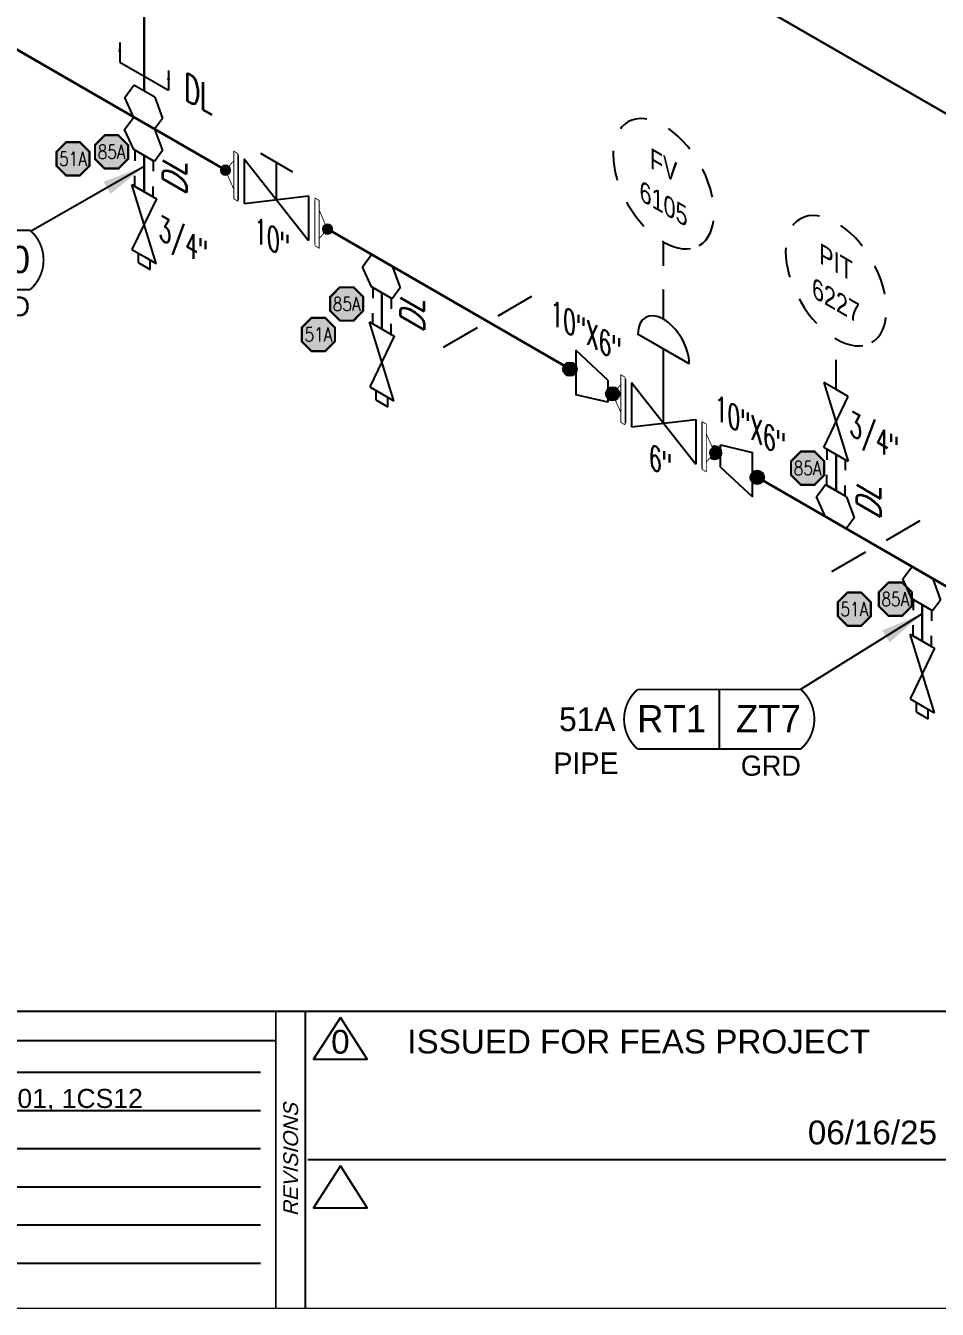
# Model space of a CAD drawing. Header units: inches. Extents: x 0.1 to 17.4, y 0.1 to 11.4.
# Drawn here: x 6.45 to 10.28, y 0.25 to 5.65 of the extents above; entities that cross this region are included whole.
import ezdxf
from ezdxf.enums import TextEntityAlignment as Align

# ---------------------------------------------------------------- set-up
doc = ezdxf.new("R2010")
doc.units = ezdxf.units.IN
doc.header["$MEASUREMENT"] = 0
doc.linetypes.add('HIDDEN2', pattern=[0.1875, 0.125, -0.0625])
for name, color, linetype in [('BORDER', 3, 'Continuous'), ('BORDERTEXT', 7, 'Continuous'), ('COMP', 1, 'Continuous'), ('DL', 20, 'Continuous'), ('FITTINGS', 4, 'Continuous'), ('PART_PCML', 7, 'Continuous'), ('PART_SelectedCML_RT', 132, 'Continuous'), ('PIPE-ANNO', 150, 'HIDDEN2'), ('TEXT', 7, 'Continuous'), ('WELD POINTS', 41, 'Continuous')]:
    doc.layers.add(name, color=color, linetype=linetype)
doc.layers.add('PIPE', color=7, linetype='Continuous', lineweight=30)
doc.styles.add('CMLPAS', font='')
doc.styles.add('FEASStandard', font='arial.ttf')
doc.styles.add('ISO30', font='simplex.shx', dxfattribs={"width": 0.85, "oblique": 30, "height": 0.075})
doc.styles.add('PART_Standard', font='romans', dxfattribs={"width": 0.8, "height": 0.09})
doc.styles.add('Richmond', font='arial.ttf')
doc.styles.add('SIMPLEX', font='ROMANS')
doc.styles.get("Standard").update_dxf_attribs({"font": 'arial.ttf'})
doc.styles.get('CMLPAS').set_extended_font_data('Cordia New')
doc.dimstyles.new('Richmond', dxfattribs={"dimtxt": 0.18, "dimasz": 0.18, "dimexe": 0.18, "dimexo": 0.0625, "dimgap": 0.09, "dimtad": 0, "dimtih": 1, "dimtoh": 1, "dimdec": 4, "dimzin": 0, "dimdsep": 46, "dimtxsty": 'Richmond', "dimcen": 0.09, "dimadec": 0, "dimazin": 0, "dimtfac": 1, "dimtdec": 4, "dimtofl": 0, "dimtmove": 0, "dimatfit": 3, "dimfxl": 1, "dimtolj": 1, "dimtzin": 0, "dimarcsym": 0})
doc.dimstyles.get("Standard").update_dxf_attribs({"dimtxt": 0.18, "dimasz": 0.18, "dimexe": 0.18, "dimexo": 0.0625, "dimgap": 0.09, "dimtad": 0, "dimtih": 1, "dimtoh": 1, "dimdec": 4, "dimzin": 0, "dimdsep": 46, "dimtxsty": 'Standard', "dimcen": 0.09, "dimadec": 0, "dimazin": 0, "dimtfac": 1, "dimtdec": 4, "dimtofl": 0, "dimtmove": 0, "dimatfit": 3, "dimfxl": 1, "dimtolj": 1, "dimtzin": 0, "dimarcsym": 0})

# ---------------------------------------------------------------- blocks, each defined once
blk = doc.blocks.new('Border')
blk.add_line((5.4322, 1.2439), (7.435, 1.2439))
for points in [[(5.4296, 1.0829), (7.435, 1.0829)], [(5.1365, 0.9222), (7.435, 0.9222)], [(4.9824, 0.7615), (7.435, 0.7615)], [(4.8221, 0.6009), (7.435, 0.6009)], [(4.9467, 0.4404), (7.435, 0.4404)]]:
    blk.add_lwpolyline(points)
at = {"layer": 'BORDER'}
for p, q in [((7.625, 0.25), (7.625, 1.5)), ((7.5, 1.375), (0.25, 1.375))]:
    blk.add_line(p, q, dxfattribs=at)
at = {"layer": 'BORDER', "const_width": 0.005}
blk.add_lwpolyline([(0.25, 0.25), (17.25, 0.25), (17.25, 11.25), (0.25, 11.25)], close=True, dxfattribs=at)
at = {"layer": 'BORDER', "const_width": 0.00833}
for points in [[(17.25, 1.5), (0.25, 1.5)], [(7.5, 0.25), (7.5, 1.5)], [(7.6336, 0.875), (10.375, 0.875)]]:
    blk.add_lwpolyline(points, dxfattribs=at)
at = {"layer": 'BORDERTEXT', "style": 'FEASStandard', "oblique": 15}
blk.add_text('REVISIONS', height=0.0625, rotation=90, dxfattribs=at).set_placement((7.5625, 0.875), align=Align.MIDDLE)
blk = doc.blocks.new('BORDER TEXT')
at = {"layer": 'BORDERTEXT'}
for tag, p, height, style in [('API_PIPE_CLASS', (5.4645, 1.2542), 0.08, 'Richmond'), ('MATERIAL1', (12.263, 1.2111), 0.08, 'Richmond'), ('P&ID_#1', (0.25, 1.0831), 0.0625, 'FEASStandard'), ('LINE_#1', (1.4866, 1.0831), 0.0625, 'FEASStandard'), ('CVX_PIPE_SPEC', (5.4619, 1.0932), 0.08, 'Richmond'), ('MATERIAL2', (12.263, 1.0395), 0.08, 'Richmond'), ('P&ID_#2', (0.25, 0.9224), 0.0625, 'FEASStandard'), ('LINE_#2', (1.4866, 0.9224), 0.0625, 'FEASStandard'), ('OP_TEMP', (5.1687, 0.9325), 0.08, 'Richmond'), ('MATERIAL3', (12.263, 0.868), 0.08, 'Richmond'), ('P&ID_#3', (0.25, 0.7617), 0.0625, 'FEASStandard'), ('LINE_#3', (1.4866, 0.7617), 0.0625, 'FEASStandard'), ('FROM', (5.0146, 0.7718), 0.08, 'Richmond'), ('MATERIAL4', (12.263, 0.6965), 0.08, 'Richmond'), ('P&ID_#4', (0.25, 0.601), 0.0625, 'FEASStandard'), ('LINE_#4', (1.4866, 0.601), 0.0625, 'FEASStandard'), ('TO', (4.8543, 0.6112), 0.08, 'Richmond'), ('MATERIAL5', (12.263, 0.5249), 0.08, 'Richmond'), ('P&ID_#5', (0.25, 0.4403), 0.0625, 'FEASStandard'), ('LINE_#5', (1.4866, 0.4403), 0.0625, 'FEASStandard'), ('MISC', (4.9789, 0.4506), 0.08, 'Richmond'), ('INSULATION', (12.9278, 0.4142), 0.0625, 'FEASStandard'), ('P&ID_#6', (0.25, 0.2796), 0.0625, 'FEASStandard'), ('LINE_#6', (1.4866, 0.2796), 0.0625, 'FEASStandard'), ('PWHT', (12.9278, 0.2806), 0.0625, 'FEASStandard')]:
    blk.add_attdef(tag, p, '', height=height, dxfattribs=dict(at, style=style))
at = {"layer": 'BORDERTEXT', "style": 'FEASStandard'}
for tag, p in [('DR.BY', (11.075, 0.5625)), ('DR.BY_DATE', (11.95, 0.5625)), ('CHK_BY', (11.075, 0.3542)), ('CHK._BY_DATE', (11.95, 0.3542))]:
    blk.add_attdef(tag, text='', height=0.1, dxfattribs=at).set_placement(p, align=Align.MIDDLE_CENTER)
at = {"layer": 'BORDERTEXT', "style": 'PART_Standard', "width": 0.8}
for tag, p in [('PLANT_NUMBER', (13.9375, 0.3836)), ('SYSTEM_NUMBER', (14.8125, 0.3836)), ('CIRCUIT_NUMBER', (15.6875, 0.3836)), ('SHEET_NUMBER', (16.5, 0.3836)), ('REVISION', (17.0625, 0.3836))]:
    blk.add_attdef(tag, text='', height=0.15, dxfattribs=at).set_placement(p, align=Align.MIDDLE_CENTER)
blk = doc.blocks.new('O-let 1')
at = {"layer": 'FITTINGS', "linetype": 'ByBlock'}
for p, q in [((-0.0439, -0.0254), (0.0439, 0.0254)), ((0.0827, -0.0263), (0.0439, 0.0254)), ((-0.0439, -0.0254), (-0.0768, -0.1149)), ((0.0437, -0.1104), (0.0827, -0.0263)), ((-0.0768, -0.1149), (-0.0428, -0.1603)), ((-0.0428, -0.1603), (0.0437, -0.1104))]:
    blk.add_line(p, q, dxfattribs=at)
blk = doc.blocks.new('O-let 2')
at = {"layer": 'FITTINGS', "linetype": 'ByBlock'}
for p, q in [((11.0972, 20.3791), (11.136, 20.4308)), ((11.2238, 20.3801), (11.136, 20.4308)), ((11.1362, 20.2951), (11.0972, 20.3791)), ((11.2238, 20.3801), (11.2567, 20.2906)), ((11.2227, 20.2452), (11.1362, 20.2951)), ((11.2567, 20.2906), (11.2227, 20.2452))]:
    blk.add_line(p, q, dxfattribs=at)
blk = doc.blocks.new('Bleeder Valve 2')
at = {"layer": 'FITTINGS', "linetype": 'ByBlock'}
for p, q in [((0.051, -0.3022), (-0.0515, 0.0297)), ((-0.0515, 0.0297), (0.0515, -0.0297)), ((0.0515, -0.0297), (-0.0513, -0.2431)), ((-0.0513, -0.2431), (-0.0002, -0.2727)), ((-0.0256, -0.258), (-0.0256, -0.2976)), ((-0.0256, -0.2976), (0.0253, -0.3271)), ((-0.0002, -0.2727), (0.051, -0.3022)), ((0.0253, -0.3271), (0.0253, -0.2874))]:
    blk.add_line(p, q, dxfattribs=at)
blk = doc.blocks.new('Bleeder 2')
at = {"layer": 'PIPE', "linetype": 'Continuous'}
blk.add_line((-0.0005, -0.1353), (-0.0005, -0.2878), dxfattribs=at)
for name, p in [('O-let 2', (-11.1799, -20.4055)), ('Bleeder Valve 2', (-0.0005, -0.2878))]:
    blk.add_blockref(name, p)
blk = doc.blocks.new('2_SOCKET_SINGLE_30')
at = {"color": 0, "linetype": 'ByBlock', "lineweight": -2}
for p, q in [((0, 0.0625), (0.0541, 0.0937)), ((0, 0.0625), (0, -0.0625)), ((0, -0.0625), (0.0541, -0.0313))]:
    blk.add_line(p, q, dxfattribs=at)
blk = doc.blocks.new('DL_Vert_30')
at = {"layer": 'DL', "style": 'ISO30', "oblique": 30, "width": 0.85}
blk.add_text('DL', height=0.1, rotation=90, dxfattribs=at).set_placement((0, 0))
blk = doc.blocks.new('1_Text_330')
at = {"layer": 'TEXT', "style": 'PART_Standard', "oblique": 330, "width": 0.8}
blk.add_attdef('3/4"', (0, 0), '', height=0.09, rotation=330, dxfattribs=at)
blk = doc.blocks.new('4_SUPPORT_I-BEAM_30')
at = {"color": 0, "linetype": 'ByBlock', "lineweight": -2}
for p, q in [((-0.0435, 0.0251), (-0.1857, 0.1072)), ((0.1857, -0.1072), (0.0435, -0.0251))]:
    blk.add_line(p, q, dxfattribs=at)
blk = doc.blocks.new('2_REDUCER_THREAD_CONCENTRIC_30')
at = {"color": 0, "linetype": 'ByBlock', "lineweight": -2}
blk.add_wipeout([(0.0677, 0.0859), (-0.0677, 0.0547), (-0.0677, -0.1328), (0.0677, -0.0078)], dxfattribs=at)
for p, q in [((0.0677, 0.0859), (-0.0677, 0.0547)), ((-0.0677, -0.1328), (-0.0677, 0.0547)), ((0.0677, -0.0078), (0.0677, 0.0859)), ((0.0677, -0.0078), (-0.0677, -0.1328))]:
    blk.add_line(p, q, dxfattribs=at)
blk = doc.blocks.new('2_WELD_SINGLE_00')
at = {"linetype": 'ByBlock', "lineweight": -2}
h = blk.add_hatch(color=0, dxfattribs=at)
edge = h.paths.add_edge_path()
edge.add_arc((0, 0), 0.0286, 0, 360)
at = {"color": 0, "linetype": 'ByBlock', "lineweight": -2}
blk.add_circle((0, 0), 0.0286, dxfattribs=at)
blk = doc.blocks.new('3_VALVE_FLANGE_CONTROL-GATE_30')
at = {"color": 0, "linetype": 'ByBlock', "lineweight": -2}
blk.add_line((-0.1083, 0.25), (0.1083, 0.375), dxfattribs=at)
at = {"color": 0, "linetype": 'ByBlock', "lineweight": -2, "extrusion": (0, 0, -1)}
blk.add_ellipse((0, 0.3125), major_axis=(0.0765, 0.1326), ratio=0.57735, start_param=3.926991, end_param=7.068583, dxfattribs=at)
at = {"color": 0, "linetype": 'ByBlock', "lineweight": -2}
blk.add_wipeout([(-0.1624, -0.1875), (-0.1353, -0.1719), (0, 0), (0.1353, -0.0156), (0.1624, 0), (0.1624, 0.1875), (0.1353, 0.1719), (0, 0), (-0.1353, 0.0156), (-0.1624, 0)], dxfattribs=at)
for p, q in [((0, 0), (0, 0.3125)), ((0.1353, 0.1719), (-0.1353, -0.1719)), ((0.1353, 0.1719), (0.1353, -0.0156)), ((0.1624, 0.1875), (0.1624, 0)), ((-0.1624, 0), (-0.1624, -0.1875)), ((0.1353, -0.0156), (-0.1353, 0.0156)), ((-0.1353, 0.0156), (-0.1353, -0.1719))]:
    blk.add_line(p, q, dxfattribs=at)
blk = doc.blocks.new('AM9A04')
at = {"linetype": 'Continuous', "const_width": 0.01}
blk.add_lwpolyline([(0, -0.289), (0, 0.289), (-0.05, 0.318), (-0.05, -0.26)], close=True, dxfattribs=at)
at = {"const_width": 0.01}
blk.add_lwpolyline([(-0.05, -0.144), (-0.15, 0.087), (-0.05, 0.202)], dxfattribs=at)
blk = doc.blocks.new('4_FLANGE_WELD_SINGLE')
blk.add_wipeout([(0, 0), (0.01, -0.052), (-0.01, -0.0867), (0.01, -0.0867), (0.1101, 0.0867), (0.0901, 0.0867), (0.07, 0.052)]).dxf.layer = 'COMP'
at = {"layer": 'WELD POINTS'}
h = blk.add_hatch(color=256, dxfattribs=at)
h.dxf.hatch_style = 1
h.paths.add_polyline_path([(-0.0195, 0, 1), (0.0195, 0, 1)])
blk.add_circle((0, 0), 0.0195, dxfattribs=at)
at = {"layer": 'COMP', "xscale": -0.3466300616258731, "yscale": 0.3466300616258731, "zscale": 0.3466300616258731, "rotation": 150}
blk.add_blockref('AM9A04', (0.06, 0), dxfattribs=at)
blk = doc.blocks.new('1_ID-BUBBLE_INSTRUMENT_330')
at = {"color": 0, "linetype": 'ByBlock', "lineweight": -2, "extrusion": (0, 0, -1)}
blk.add_ellipse((0, 0), major_axis=(0.1502, -0.2601), ratio=0.57735, dxfattribs=at)
at = {"color": 0, "linetype": 'ByBlock', "lineweight": -2, "oblique": 330}
for tag, p in [('INST.TYPE', (0.0187, 0.067)), ('NUM', (0.0187, -0.0943))]:
    blk.add_attdef(tag, text='', height=0.075, rotation=330, dxfattribs=at).set_placement(p, align=Align.MIDDLE_CENTER)
blk = doc.blocks.new('3_VALVE_FLANGE_GATE_30')
at = {"color": 0, "linetype": 'ByBlock', "lineweight": -2}
blk.add_wipeout([(-0.1624, -0.1875), (-0.1353, -0.1719), (0, 0), (0.1353, -0.0156), (0.1624, 0), (0.1624, 0.1875), (0.1353, 0.1719), (0, 0), (-0.1353, 0.0156), (-0.1624, 0)], dxfattribs=at)
for p, q in [((0.1353, 0.1719), (-0.1353, -0.1719)), ((0.0677, 0.1953), (-0.0677, 0.1172)), ((0.1353, 0.1719), (0.1353, -0.0156)), ((0.1624, 0.1875), (0.1624, 0)), ((0, 0), (0, 0.1563)), ((-0.1624, 0), (-0.1624, -0.1875)), ((-0.1353, 0.0156), (-0.1353, -0.1719)), ((0.1353, -0.0156), (-0.1353, 0.0156))]:
    blk.add_line(p, q, dxfattribs=at)
blk = doc.blocks.new('DL_330')
at = {"layer": 'DL', "style": 'ISO30', "oblique": 330, "width": 0.85}
blk.add_text('DL', height=0.1, rotation=330, dxfattribs=at).set_placement((0, 0), align=Align.MIDDLE_CENTER)
blk = doc.blocks.new('PART_PCML')
blk.add_hatch(color=0).paths.add_polyline_path([(-0.0699, -0.029), (-0.029, -0.0699), (0.029, -0.0699), (0.0699, -0.029), (0.0699, 0.029), (0.029, 0.0699), (-0.029, 0.0699), (-0.0699, 0.029)])
at = {"color": 7, "const_width": 0.009}
blk.add_lwpolyline([(-0.0699, 0.029), (-0.029, 0.0699), (0.029, 0.0699), (0.0699, 0.029), (0.0699, -0.029), (0.029, -0.0699), (-0.029, -0.0699), (-0.0699, -0.029), (-0.0699, 0.029), (-0.029, 0.0699)], dxfattribs=at)
at = {"color": 18, "true_color": 0x000000}
blk.add_lwpolyline([(-0.029, 0.0699), (-0.0699, 0.029), (-0.0699, -0.029), (-0.029, -0.0699), (0.029, -0.0699), (0.0699, -0.029), (0.0699, 0.029), (0.029, 0.0699)], close=True, dxfattribs=at)
at = {"color": 7, "true_color": 0xffffff, "style": 'SIMPLEX', "width": 0.8, "flags": 1}
for tag, p in [('CIRCUIT', (-0.0939, 0.0889)), ('DM', (-0.0527, -0.1332)), ('TYPE', (-0.0749, -0.2043))]:
    blk.add_attdef(tag, p, '', height=0.0586, dxfattribs=at)
at = {"color": 7, "true_color": 0xffffff, "style": 'SIMPLEX', "width": 0.8}
blk.add_attdef('DMDISP', text='', height=0.0586, dxfattribs=at).set_placement((0, 0), align=Align.MIDDLE_CENTER)
blk = doc.blocks.new('CMLPAS')
at = {"const_width": 0.008}
blk.add_lwpolyline([(0.0625, 0.125, 0.454441), (0.0625, -0.125), (0.75, -0.125, 0.454441), (0.75, 0.125)], format="xyb", close=True, dxfattribs=at)
blk.add_lwpolyline([(0.4063, -0.125), (0.4063, 0.125)], dxfattribs=at)
at = {"style": 'CMLPAS', "flags": 1}
for tag, p in [('STATE', (0.75, 0.6229)), ('DL', (0.75, 0.4817)), ('CIRCUIT', (0.75, 0.3405)), ('SUBSINTERVAL(MONTHS)', (-0.0251, -0.3355)), ('OLD_ID', (0.75, -0.3366)), ('OLD_NDE', (0.75, -0.4778)), ('OLD_ENTY', (0.7411, -0.6357)), ('SIZE', (0.7473, -0.7611)), ('SPEC', (0.7473, -0.9022)), ('JUSTIFY', (0.7473, -1.0434)), ('COMMENTS', (0.7473, -1.1846)), ('OLD_ASSET', (0.75, -1.3262)), ('SCHED', (0.7371, -1.4689)), ('NOM_THICK', (0.7521, -1.6102)), ('CORR_ALLOW', (0.763, -1.7453)), ('TML_STATUS', (0.7723, -1.8777)), ('FLOW_ORDER', (0.7785, -2.1301))]:
    blk.add_attdef(tag, text='', height=0.1, dxfattribs=at).set_placement(p, align=Align.MIDDLE_RIGHT)
at = {"style": 'CMLPAS'}
for tag, height, p in [('CHILD', 0.25, (0.75, 0.269)), ('###', 0.115, (0.75, 0.002)), ('ACCESS', 0.085, (0.75, -0.1954))]:
    blk.add_attdef(tag, text='', height=height, dxfattribs=at).set_placement(p, align=Align.MIDDLE_RIGHT)
at = {"color": 152, "style": 'CMLPAS'}
for tag, height, p in [('SPECIAL', 0.085, (0.4055, 0.1897)), ('DM-TYPE', 0.1, (-0.03, 0)), ('COMP', 0.09, (-0.0174, -0.185))]:
    blk.add_attdef(tag, text='', height=height, dxfattribs=at).set_placement(p, align=Align.MIDDLE_RIGHT)
at = {"style": 'CMLPAS'}
blk.add_attdef('NDE', text='', height=0.115, dxfattribs=at).set_placement((0.206, 0.002), align=Align.MIDDLE_CENTER)
blk = doc.blocks.new('*U86')
at = {"color": 20, "linetype": 'ByBlock', "ltscale": 0.7}
blk.add_line((0.1218, 0.1026), (0.0032, -0.1026), dxfattribs=at)
for points in [[(0.2043, 0.1026), (0.1218, 0.1026)], [(0.0859, -0.1026), (0.0032, -0.1026)]]:
    blk.add_leader(points, dimstyle='Richmond', override={"dimasz": 0.04, "dimgap": 0.09, "dimtad": 0}, dxfattribs=at)

msp = doc.modelspace()

# ---------------------------------------------------------------- linework, layer by layer
at = {"layer": 'BORDERTEXT'}
for points in [[(7.7717, 1.474), (7.6588, 1.2984), (7.8845, 1.2984)], [(7.7717, 0.849), (7.6588, 0.6734), (7.8845, 0.6734)]]:
    msp.add_lwpolyline(points, close=True, dxfattribs=at)
at = {"layer": 'FITTINGS', "linetype": 'ByBlock'}
for p, q in [((9.8582, 4.1159), (9.8071, 4.1454)), ((9.8071, 4.1454), (9.9096, 3.8135)), ((9.9094, 4.0864), (9.8582, 4.1159)), ((9.8066, 3.8729), (9.9094, 4.0864)), ((9.9096, 3.8135), (9.8066, 3.8729))]:
    msp.add_line(p, q, dxfattribs=at)
at = {"layer": 'PIPE'}
for p, q in [((6.946, 5.3721), (6.946, 7.2256)), ((6.946, 7.2256), (11.2141, 4.7614)), ((4.1151, 6.8709), (11.7396, 2.4689))]:
    msp.add_line(p, q, dxfattribs=at)
at = {"layer": 'PIPE', "linetype": 'Continuous'}
msp.add_line((9.8581, 3.6908), (9.8581, 3.8432), dxfattribs=at)
at = {"layer": 'PIPE-ANNO'}
msp.add_line((9.8582, 4.1159), (9.8582, 4.329), dxfattribs=at)

# ---------------------------------------------------------------- block references
at = {"rotation": 90}
msp.add_blockref('*U86', (6.946, 5.3721), dxfattribs=at)
msp.add_blockref('DL_330', (7.1992, 5.3477))
at = {"layer": 'BORDER'}
msp.add_blockref('Border', (0, 0), dxfattribs=at)
at = {"layer": 'BORDERTEXT'}
ref = msp.add_blockref('BORDER TEXT', (0, 0), dxfattribs=at)
ref.add_attrib('CVX_PIPE_SPEC', 'A, A7, 15A, 1CB1S01, 1CS12', (5.4619, 1.0932), dxfattribs={"height": 0.08, "style": 'Richmond'})
at = {"layer": 'DL'}
for p in [(7.1238, 4.9308), (8.1247, 4.3529), (10.0456, 3.5657)]:
    msp.add_blockref('DL_Vert_30', p, dxfattribs=at)
at = {"layer": 'FITTINGS', "xscale": -1}
for name, p in [('O-let 1', (6.9464, 5.3718)), ('4_SUPPORT_I-BEAM_30', (8.3918, 4.4017)), ('4_SUPPORT_I-BEAM_30', (10.0267, 3.4578))]:
    msp.add_blockref(name, p, dxfattribs=at)
at = {"layer": 'FITTINGS'}
for name, p in [('Bleeder 2', (6.946, 5.2365)), ('Bleeder 2', (7.9469, 4.6586)), ('O-let 2', (-1.3218, -16.7147)), ('Bleeder 2', (10.2215, 3.3454))]:
    msp.add_blockref(name, p, dxfattribs=at)
for p, xscale, yscale, zscale, rotation in [((6.9455, 5.1012), 0.713168504377533, 0.713168504377533, 0.713168504377533, 240.0047239548921), ((6.9455, 4.9488), 0.7131685043775329, 0.7131685043775329, 0.7131685043775329, 60.00472395489211), ((7.9464, 4.5233), 0.713168504377533, 0.713168504377533, 0.713168504377533, 240.0047239548921), ((7.9464, 4.3709), 0.7131685043775329, 0.7131685043775329, 0.7131685043775329, 60.00472395489211), ((9.8581, 3.8432), 0.713168504377533, 0.713168504377533, 0.713168504377533, 240.0047239548921), ((9.8581, 3.6908), 0.7131685043775329, 0.7131685043775329, 0.7131685043775329, 60.00472395489211), ((10.2211, 3.21), 0.713168504377533, 0.713168504377533, 0.713168504377533, 240.0047239548921), ((10.2211, 3.0576), 0.7131685043775329, 0.7131685043775329, 0.7131685043775329, 60.00472395489211)]:
    msp.add_blockref('2_SOCKET_SINGLE_30', p, dxfattribs=dict(at, xscale=xscale, yscale=yscale, zscale=zscale, rotation=rotation))
at = {"layer": 'PART_PCML', "color": 13}
for p in [(6.8086, 5.116), (7.7982, 4.4762), (9.7384, 3.7853), (10.1076, 3.234)]:
    msp.add_blockref('PART_PCML', p, dxfattribs=at).add_auto_attribs({'DMDISP': '85A'})
at = {"layer": 'PART_PCML', "color": 96}
for p in [(6.6461, 5.087), (7.6792, 4.3478), (9.9351, 3.1919)]:
    msp.add_blockref('PART_PCML', p, dxfattribs=at).add_auto_attribs({'DMDISP': '51A'})
at = {"layer": 'PART_SelectedCML_RT'}
for p, values in [((5.7155, 4.6615), {'###': 'SJ0', 'NDE': 'RT1', 'DM-TYPE': '51A', 'COMP': 'PIPE', 'ACCESS': 'GRD'}), ((8.9601, 2.7289), {'###': 'ZT7', 'NDE': 'RT1', 'DM-TYPE': '51A', 'COMP': 'PIPE', 'ACCESS': 'GRD'})]:
    msp.add_blockref('CMLPAS', p, dxfattribs=at).add_auto_attribs(values)
at = {"layer": 'PIPE-ANNO'}
for p, values in [((9.1322, 4.9822), {'INST.TYPE': 'FV', 'NUM': '6105'}), ((9.8582, 4.5742), {'INST.TYPE': 'PIT', 'NUM': '6227'})]:
    msp.add_blockref('1_ID-BUBBLE_INSTRUMENT_330', p, dxfattribs=at).add_auto_attribs(values)
at = {"layer": 'TEXT'}
for p in [(7.0065, 4.7515), (9.9142, 3.928)]:
    msp.add_blockref('1_Text_330', p, dxfattribs=at).add_auto_attribs({'3/4"': '3/4"'})

# ---------------------------------------------------------------- texts
at = {"layer": 'BORDERTEXT', "style": 'FEASStandard'}
msp.add_text('ISSUED FOR FEAS PROJECT', height=0.1, dxfattribs=at).set_placement((9.0276, 1.3726), align=Align.MIDDLE_CENTER)
for tag, text, p in [('0', '', (7.7717, 1.3716)), ('06/16/25', '-', (10.0112, 0.9901))]:
    msp.add_attdef(tag, text=text, height=0.1, dxfattribs=at).set_placement(p, align=Align.MIDDLE_CENTER)

# ---------------------------------------------------------------- leaders
at = {"layer": 'PART_SelectedCML_RT'}
for points in [[(6.9455, 5.0549), (6.4706, 4.7819)], [(10.2211, 3.1726), (9.7088, 2.8539)]]:
    msp.add_leader(points, dimstyle='Standard', dxfattribs=at)

# ---------------------------------------------------------------- next in the draw order: block references
at = {"layer": 'FITTINGS', "xscale": -1}
for name, p in [('3_VALVE_FLANGE_GATE_30', (7.5027, 4.9151)), ('2_REDUCER_THREAD_CONCENTRIC_30', (9.4391, 3.7971))]:
    msp.add_blockref(name, p, dxfattribs=at)

# ---------------------------------------------------------------- next in the draw order: block references
at = {"xscale": -1}
for p, rotation in [((7.2883, 5.0389), 150), ((7.7171, 4.7913), 329.9999999999999)]:
    msp.add_blockref('4_FLANGE_WELD_SINGLE', p, dxfattribs=dict(at, rotation=rotation))
msp.add_blockref('1_Text_330', (9.3478, 3.9958)).add_auto_attribs({'3/4"': '10"X6"'})
at = {"layer": 'WELD POINTS'}
for p in [(9.3466, 3.8505), (9.5265, 3.7466)]:
    msp.add_blockref('2_WELD_SINGLE_00', p, dxfattribs=at)

# ---------------------------------------------------------------- next in the draw order: block references
msp.add_blockref('1_Text_330', (7.4095, 4.7435)).add_auto_attribs({'3/4"': '10"'})
at = {"layer": 'FITTINGS', "xscale": -1}
msp.add_blockref('3_VALVE_FLANGE_CONTROL-GATE_30', (9.1322, 3.9743), dxfattribs=at)

# ---------------------------------------------------------------- next in the draw order: linework, layer by layer
at = {"layer": 'PIPE-ANNO'}
msp.add_line((9.1322, 4.4118), (9.1322, 4.737), dxfattribs=at)

# ---------------------------------------------------------------- next in the draw order: block references
at = {"xscale": -1}
for p, rotation in [((8.9178, 4.0981), 150), ((9.3466, 3.8505), 329.9999999999999)]:
    msp.add_blockref('4_FLANGE_WELD_SINGLE', p, dxfattribs=dict(at, rotation=rotation))
msp.add_blockref('1_Text_330', (9.071, 3.7899)).add_auto_attribs({'3/4"': '6"'})

# ---------------------------------------------------------------- next in the draw order: block references
at = {"layer": 'FITTINGS', "yscale": -1}
msp.add_blockref('2_REDUCER_THREAD_CONCENTRIC_30', (8.8304, 4.1485), dxfattribs=at)

# ---------------------------------------------------------------- next in the draw order: block references
msp.add_blockref('1_Text_330', (8.656, 4.3952)).add_auto_attribs({'3/4"': '10"X6"'})
at = {"layer": 'WELD POINTS'}
for p in [(8.7379, 4.2019), (8.9178, 4.0981)]:
    msp.add_blockref('2_WELD_SINGLE_00', p, dxfattribs=at)

doc.saveas('drawing.dxf')
